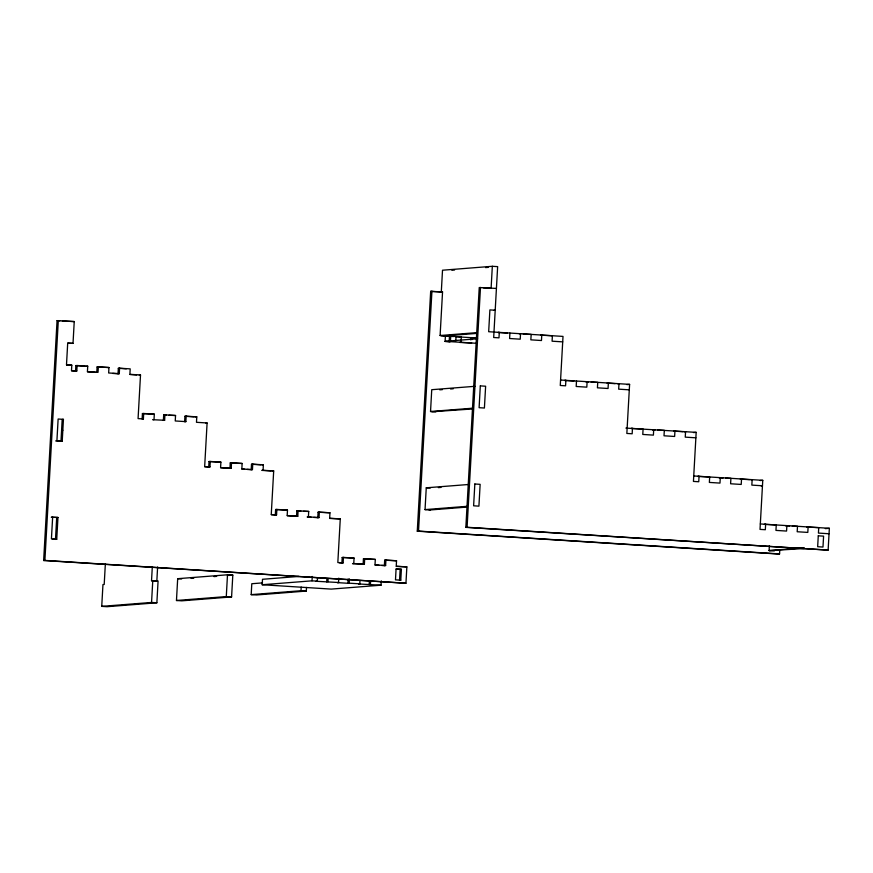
<?xml version="1.0" encoding="UTF-8"?>
<svg xmlns="http://www.w3.org/2000/svg" width="873" height="873" viewBox="0 0 873 873"><rect width="100%" height="100%" fill="white"/><g stroke="black" fill="none" stroke-linecap="round" stroke-linejoin="round"><path stroke-width="1.31" d="M381.719 565.475L384.371 565.639L384.677 560.193L385.921 560.095L396.538 560.761L396.233 566.217L406.862 566.893L405.945 583.24L43.65 560.51L57.061 320.664L74.238 321.57L73.016 343.373L67.788 343.22M43.65 560.51L44.894 560.411L58.305 320.566M52.642 517.132L51.42 538.936L56.734 539.274L57.956 517.471L51.398 517.231L57.956 517.471M52.838 539.208L55.49 539.372L56.712 517.569M60.979 441.258L62.19 419.455L63.434 419.356L62.223 441.16L55.665 440.92M73.016 343.373L67.701 343.045L66.49 364.849L71.793 365.187L71.488 370.632L76.802 370.97L77.108 365.514L87.726 366.191L87.42 371.636L98.038 372.313L98.343 366.856L108.961 367.533L108.656 372.978L119.274 373.655L119.579 368.199L130.197 368.875L129.891 374.331L140.509 374.997L138.076 418.604L143.39 418.942L143.685 413.486L154.314 414.162L154.008 419.607L152.764 419.706L164.626 420.284L164.932 414.828L175.549 415.504L175.244 420.961L185.862 421.626L186.167 416.181L196.785 416.847L196.48 422.303L207.097 422.969L204.664 466.575L209.967 466.913L210.273 461.468L220.891 462.133L220.585 467.59L231.214 468.255L231.509 462.81L242.137 463.476L241.832 468.932L252.45 469.598L252.755 464.152L263.373 464.818L263.068 470.274L261.824 470.372L271.11 470.962M71.575 370.818L75.558 371.069L75.864 365.612L77.108 365.514M96.794 372.411L97.099 366.955L98.343 366.856M152.317 566.642L151.531 580.741L158.078 580.981L156.867 602.785L107.052 606.702L101.737 606.364L102.959 584.561L104.203 584.463L105.349 563.936M112.726 373.415L118.03 373.753L118.335 368.297L119.579 368.199M143.685 413.486L142.441 413.584L142.135 419.04L143.39 418.942M101.737 606.364L151.553 602.457L152.775 580.654M164.932 414.828L163.688 414.926L163.382 420.382L164.626 420.284M156.834 581.08L157.62 566.97M186.167 416.181L184.923 416.279L184.618 421.724L185.862 421.626M176.466 600.493L177.677 578.69L227.493 574.783L232.807 575.121L231.585 596.925L181.77 600.831L176.466 600.493L226.282 596.586L231.585 596.925M204.74 466.76L208.723 467.011L209.029 461.555L210.273 461.468M220.673 467.764L229.959 468.354L230.265 462.908L231.509 462.81M226.282 596.586L227.493 574.783M247.223 469.445L251.206 469.696L251.511 464.25L252.755 464.152M306.51 587.431L306.314 591.065L256.498 594.971L251.184 594.633L251.795 583.731L262.566 582.891M381.283 580.84L381.032 585.194L331.216 589.1L262.195 584.735L262.5 579.29L298.85 576.431M263.068 470.274L273.686 470.94L271.252 514.546L276.555 514.884L276.861 509.439L287.479 510.105L287.173 515.561L297.791 516.227L298.097 510.781L308.715 511.447L308.409 516.903L307.165 517.002L311.148 517.253M271.328 514.732L275.311 514.983L275.617 509.537L276.861 509.439M287.261 515.736L296.547 516.325L296.853 510.88L298.097 510.781M251.184 594.633L300.999 590.726L301.207 587.092M262.195 584.735L312.01 580.829L312.25 576.475M313.8 517.416L317.783 517.667L318.088 512.222L319.332 512.124L329.961 512.789L329.656 518.246L340.274 518.911L337.829 562.528L343.144 562.856L343.449 557.411L354.067 558.076L353.761 563.532L352.517 563.631L364.379 564.198L364.685 558.753L375.303 559.418L374.997 564.875L385.615 565.54L385.921 560.095M317.783 517.667L319.038 517.569L319.332 512.124M338.8 578.144L338.56 582.509L316.07 581.265L317.325 581.167L317.499 577.893M326.698 581.931L326.873 578.668M327.942 581.833L328.117 578.57M339.237 562.79L341.9 562.954L342.205 557.509L343.449 557.411M338.56 582.509L337.316 582.607L347.934 583.284L348.174 578.919M347.934 583.284L349.178 583.186L349.418 578.821M381.032 585.194L358.552 583.95L359.796 583.851L359.982 580.578M363.135 564.296L363.441 558.851L364.685 558.753M369.17 584.626L369.355 581.353M370.414 584.528L370.599 581.254M401.394 569.283L400.15 569.371L399.539 580.283L400.783 580.185L401.394 569.283L396.08 568.945L395.48 579.847L400.783 580.185M779.775 550.143L779.556 553.919L778.312 554.017L417.272 531.188L430.673 291.342L442.546 291.92L440.101 335.527L445.416 335.865L445.11 341.31L475.643 343.242M417.272 531.188L418.516 531.09L431.928 291.244M430.356 509.952L425.042 509.614L426.264 487.811L468.179 484.526M435.834 411.838L430.531 411.499L431.742 389.696L475.01 386.303M430.673 291.342L441.301 292.019L442.513 270.215L492.328 266.298L497.643 266.636L493.681 337.502L498.985 337.84L499.291 332.384L498.046 332.482L507.344 333.071M445.186 341.496L449.169 341.747L449.475 336.291L450.719 336.192L461.337 336.869L461.097 341.234M450.719 336.192L450.413 341.649L449.169 341.747M455.793 340.896L456.033 336.531M470.591 339.815L470.711 337.633L477.269 337.873M471.835 339.717L471.966 337.535M760.328 523.942L829.35 528.307L828.128 550.11L465.844 527.368L479.244 287.533L496.421 288.439M465.844 527.368L467.088 527.27L480.488 287.435M492.328 266.298L491.117 288.101L483.227 287.784M509.908 333.06L509.603 338.506L520.232 339.182L520.526 333.726L519.282 333.824M576.496 381.032L576.191 386.477L586.809 387.154L587.114 381.697L585.87 381.796L588.522 381.97M560.564 380.017L629.597 384.382L626.847 433.445L632.161 433.783L632.467 428.327L631.223 428.425L643.085 429.003L642.779 434.448L653.397 435.125L653.702 429.669L652.458 429.767L655.11 429.942M625.908 428.086L696.174 432.364L693.435 481.416L698.749 481.754L699.055 476.298L697.8 476.396L709.673 476.974L709.367 482.42L719.985 483.096L720.29 477.651L719.046 477.738L723.03 478M693.74 475.971L762.762 480.336L760.023 529.387L765.326 529.725L765.632 524.28L764.388 524.367L776.25 524.946L775.955 530.402L786.573 531.068L786.879 525.622L785.624 525.721L789.607 525.972M774.406 550.863L769.091 550.525L769.364 545.68M451.865 270.226L454.56 270.019M485.519 267.585L488.214 267.378M441.301 292.019L442.546 291.92M74.238 321.57L62.365 321.002M493.954 310.341L495.198 310.242L489.895 309.904L488.673 331.718L563.009 336.411L560.27 385.473L565.573 385.811L565.879 380.355L564.635 380.453L573.921 381.043M440.101 335.527L476.614 332.657M71.793 365.187L66.566 365.023M444.171 335.963L476.516 333.421M86.482 366.289L87.726 366.191M460.093 336.967L461.337 336.869M108.961 367.533L97.099 366.955M445.11 341.31L477.564 338.768M75.558 371.069L76.802 370.97M461.042 342.314L459.787 342.412L471.66 342.991M118.03 373.753L119.274 373.655M139.265 375.095L140.509 374.997M439.763 389.816L442.469 389.609M450.577 388.976L453.283 388.758M154.314 414.162L142.441 413.584M175.549 415.504L168.991 415.264M195.541 416.945L196.785 416.847M617.724 383.814L618.979 383.716L618.673 389.162L629.291 389.838M626.901 384.6L629.597 384.382M61.579 430.356L62.823 430.258M205.853 423.067L207.097 422.969M430.531 411.499L472.446 408.215M472.348 408.968L431.939 411.772M220.891 462.133L209.029 461.555M242.137 463.476L230.265 462.908M208.723 467.011L209.967 466.913M262.129 464.916L263.373 464.818M684.312 431.786L685.556 431.688L685.25 437.144L695.879 437.81M229.959 468.354L231.214 468.255M693.489 432.572L696.174 432.364M251.206 469.696L252.45 469.598M272.441 471.038L273.686 470.94M438.333 487.625L441.04 487.407M287.479 510.105L275.617 509.537M308.715 511.447L303.488 511.294M275.311 514.983L276.555 514.884M329.961 512.789L318.088 512.222M750.9 479.757L752.144 479.659L751.839 485.115L762.456 485.781L761.212 485.879M296.547 516.325L297.791 516.227M760.067 480.543L762.762 480.336M425.042 509.614L466.957 506.329M55.49 539.372L56.734 539.274M429.101 510.05L466.859 507.093M340.274 518.911L329.732 518.431M354.067 558.076L342.205 557.509M375.303 559.418L363.441 558.851M341.9 562.954L343.144 562.856M396.538 560.761L384.677 560.193M191.067 578.395L193.762 578.188M213.961 576.595L216.646 576.387M228.77 575.438L232.807 575.121M825.312 528.623L829.35 528.307M384.371 565.639L385.615 565.54M406.862 566.893L396.32 566.402M769.091 550.525L804.251 547.764M804.153 548.528L769.178 550.699M523.265 334.075L531.155 334.403L530.849 339.848L541.467 340.525L541.773 335.068L540.529 335.167L552.391 335.745L552.085 341.19L562.703 341.867M441.509 335.789L453.458 336.541M456.11 336.716L477.356 338.058M57.061 320.664L59.713 320.828M591.185 382.134L597.732 382.374L597.427 387.819L608.055 388.496L608.35 383.04L607.106 383.138L615.072 383.64M75.864 365.612L85.15 366.202M118.335 368.297L126.301 368.81M87.496 371.822L95.463 372.324M129.979 374.506L136.614 374.932M657.762 430.105L664.32 430.345L664.015 435.791L674.633 436.467L674.938 431.011L673.694 431.109L682.992 431.699M163.688 414.926L166.339 415.101M184.923 416.279L194.21 416.858M63.434 419.356L58.131 419.018L56.909 440.821L62.223 441.16M725.681 478.164L730.908 478.317L730.603 483.773L741.221 484.439L741.526 478.993L740.282 479.091L749.569 479.67M251.511 464.25L260.798 464.84M241.908 469.107L244.56 469.281M426.264 487.811L430.247 488.062M792.269 526.135L797.496 526.288L797.191 531.744L807.809 532.41L808.114 526.965L806.87 527.063L818.732 527.63L818.427 533.087L829.044 533.752M296.853 510.88L300.836 511.131M308.409 516.903L319.038 517.569M467.088 527.27L828.128 550.11M418.516 531.09L779.556 553.919M353.761 563.532L364.379 564.198M375.084 565.06L379.068 565.311M396.167 569.12L400.15 569.371M44.894 560.411L405.945 583.24M312.01 580.829L317.325 581.167M349.178 583.186L359.796 583.851M177.677 578.69L181.66 578.941M151.531 580.741L155.514 581.003M300.999 590.726L306.314 591.065M151.553 602.457L156.867 602.785M474.836 484.002L473.613 505.805L478.917 506.144L480.139 484.34L474.836 484.002M480.314 385.888L479.102 407.691L484.406 408.029L485.628 386.226L480.314 385.888M818.274 535.815L817.663 546.716L822.977 547.044L823.588 536.142L818.274 535.815"/></g></svg>
